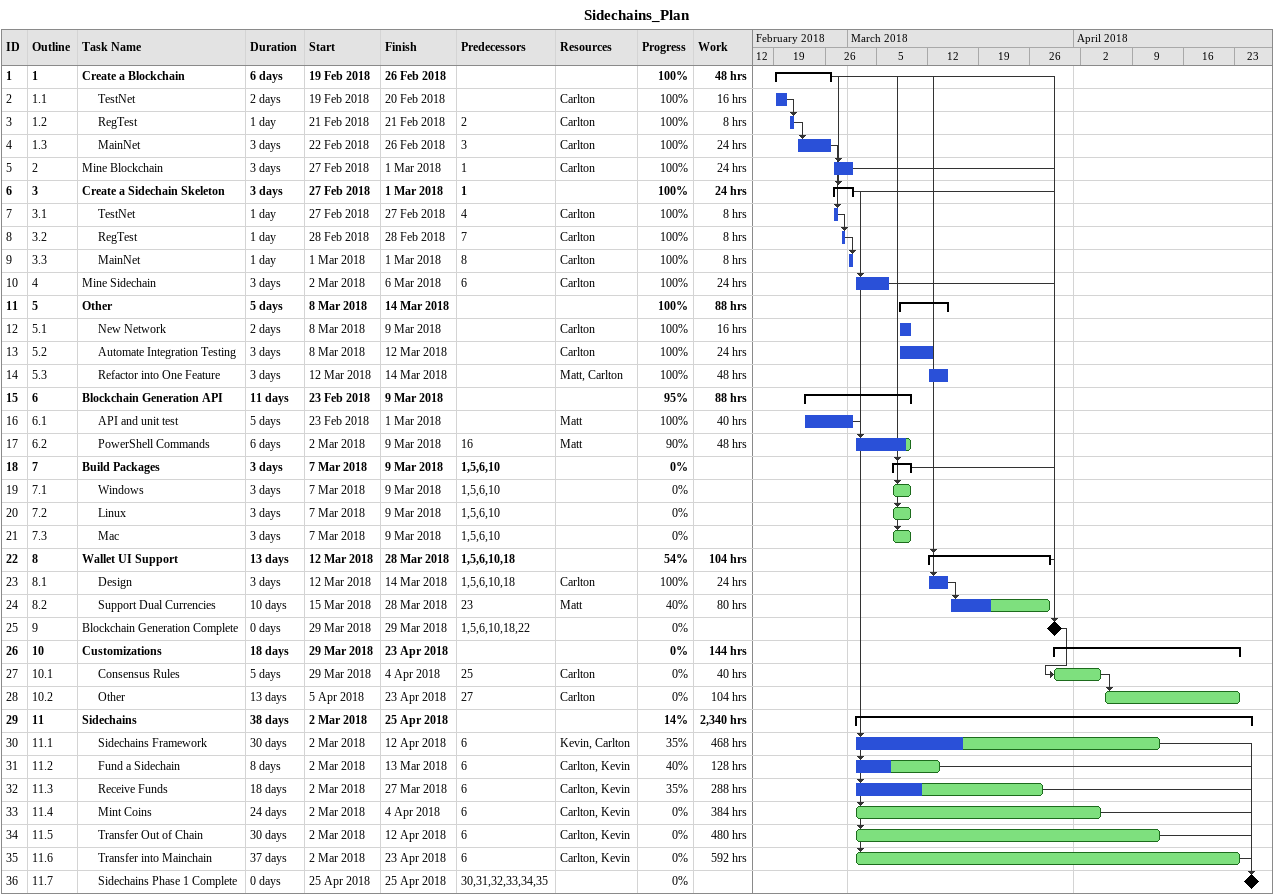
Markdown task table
Sidechains_Plan

| ID | WBS | Task | Duration | Start | Finish | Predecessors | Resources | % complete | Work (h) |
|---|---|---|---|---|---|---|---|---|---|
| 1 | 1 | **Create a Blockchain** | 6d | 2018-02-19 | 2018-02-26 |  |  | 100 | 48 |
| 2 | 1.1 | TestNet | 2d | 2018-02-19 | 2018-02-20 |  | Carlton | 100 | 16 |
| 3 | 1.2 | RegTest | 1d | 2018-02-21 | 2018-02-21 | 2 | Carlton | 100 | 8 |
| 4 | 1.3 | MainNet | 3d | 2018-02-22 | 2018-02-26 | 3 | Carlton | 100 | 24 |
| 5 | 2 | Mine Blockchain | 3d | 2018-02-27 | 2018-03-01 | 1 | Carlton | 100 | 24 |
| 6 | 3 | **Create a Sidechain Skeleton** | 3d | 2018-02-27 | 2018-03-01 | 1 |  | 100 | 24 |
| 7 | 3.1 | TestNet | 1d | 2018-02-27 | 2018-02-27 | 4 | Carlton | 100 | 8 |
| 8 | 3.2 | RegTest | 1d | 2018-02-28 | 2018-02-28 | 7 | Carlton | 100 | 8 |
| 9 | 3.3 | MainNet | 1d | 2018-03-01 | 2018-03-01 | 8 | Carlton | 100 | 8 |
| 10 | 4 | Mine Sidechain | 3d | 2018-03-02 | 2018-03-06 | 6 | Carlton | 100 | 24 |
| 11 | 5 | **Other** | 5d | 2018-03-08 | 2018-03-14 |  |  | 100 | 88 |
| 12 | 5.1 | New Network | 2d | 2018-03-08 | 2018-03-09 |  | Carlton | 100 | 16 |
| 13 | 5.2 | Automate Integration Testing | 3d | 2018-03-08 | 2018-03-12 |  | Carlton | 100 | 24 |
| 14 | 5.3 | Refactor into One Feature | 3d | 2018-03-12 | 2018-03-14 |  | Matt, Carlton | 100 | 48 |
| 15 | 6 | **Blockchain Generation API** | 11d | 2018-02-23 | 2018-03-09 |  |  | 95 | 88 |
| 16 | 6.1 | API and unit test | 5d | 2018-02-23 | 2018-03-01 |  | Matt | 100 | 40 |
| 17 | 6.2 | PowerShell Commands | 6d | 2018-03-02 | 2018-03-09 | 16 | Matt | 90 | 48 |
| 18 | 7 | **Build Packages** | 3d | 2018-03-07 | 2018-03-09 | 1, 5, 6, 10 |  | 0 |  |
| 19 | 7.1 | Windows | 3d | 2018-03-07 | 2018-03-09 | 1, 5, 6, 10 |  | 0 |  |
| 20 | 7.2 | Linux | 3d | 2018-03-07 | 2018-03-09 | 1, 5, 6, 10 |  | 0 |  |
| 21 | 7.3 | Mac | 3d | 2018-03-07 | 2018-03-09 | 1, 5, 6, 10 |  | 0 |  |
| 22 | 8 | **Wallet UI Support** | 13d | 2018-03-12 | 2018-03-28 | 1, 5, 6, 10, 18 |  | 54 | 104 |
| 23 | 8.1 | Design | 3d | 2018-03-12 | 2018-03-14 | 1, 5, 6, 10, 18 | Carlton | 100 | 24 |
| 24 | 8.2 | Support Dual Currencies | 10d | 2018-03-15 | 2018-03-28 | 23 | Matt | 40 | 80 |
| 25 | 9 | Blockchain Generation Complete | 0d | 2018-03-29 | 2018-03-29 | 1, 5, 6, 10, 18, 22 |  | 0 |  |
| 26 | 10 | **Customizations** | 18d | 2018-03-29 | 2018-04-23 |  |  | 0 | 144 |
| 27 | 10.1 | Consensus Rules | 5d | 2018-03-29 | 2018-04-04 | 25 | Carlton | 0 | 40 |
| 28 | 10.2 | Other | 13d | 2018-04-05 | 2018-04-23 | 27 | Carlton | 0 | 104 |
| 29 | 11 | **Sidechains** | 38d | 2018-03-02 | 2018-04-25 |  |  | 14 | 2340 |
| 30 | 11.1 | Sidechains Framework | 30d | 2018-03-02 | 2018-04-12 | 6 | Kevin, Carlton | 35 | 468 |
| 31 | 11.2 | Fund a Sidechain | 8d | 2018-03-02 | 2018-03-13 | 6 | Carlton, Kevin | 40 | 128 |
| 32 | 11.3 | Receive Funds | 18d | 2018-03-02 | 2018-03-27 | 6 | Carlton, Kevin | 35 | 288 |
| 33 | 11.4 | Mint Coins | 24d | 2018-03-02 | 2018-04-04 | 6 | Carlton, Kevin | 0 | 384 |
| 34 | 11.5 | Transfer Out of Chain | 30d | 2018-03-02 | 2018-04-12 | 6 | Carlton, Kevin | 0 | 480 |
| 35 | 11.6 | Transfer into Mainchain | 37d | 2018-03-02 | 2018-04-23 | 6 | Carlton, Kevin | 0 | 592 |
| 36 | 11.7 | Sidechains Phase 1 Complete | 0d | 2018-04-25 | 2018-04-25 | 30, 31, 32, 33, 34, 35 |  | 0 |  |
